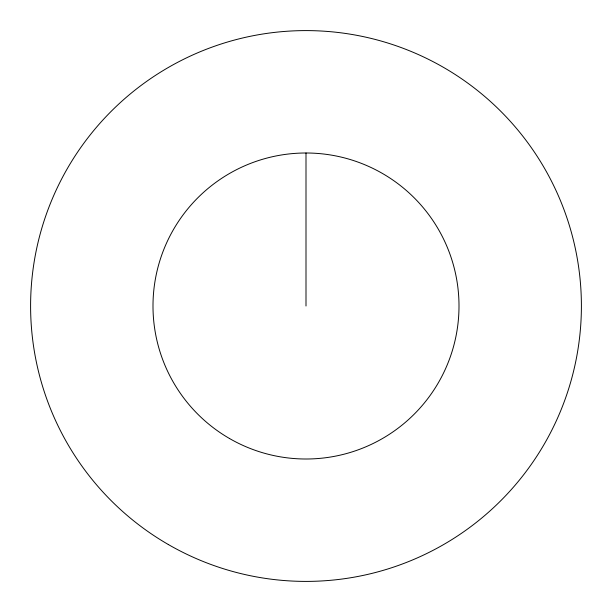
<?xml version="1.0" encoding="UTF-8"?>
<svg xmlns="http://www.w3.org/2000/svg" width="612" height="612" viewBox="0 0 612 612"><rect width="100%" height="100%" fill="white"/><g stroke="black" fill="none" stroke-linecap="round" stroke-linejoin="round"><path stroke-width="0.92" d="M306 153L306 306M229.5 438.506A153 153 0 0 0 459 306A153 153 0 0 0 229.5 173.494A153 153 0 0 0 229.5 438.506M168.3 544.504A275.4 275.4 0 0 0 581.4 306A275.4 275.4 0 0 0 168.3 67.496A275.4 275.4 0 0 0 168.3 544.504"/></g></svg>
